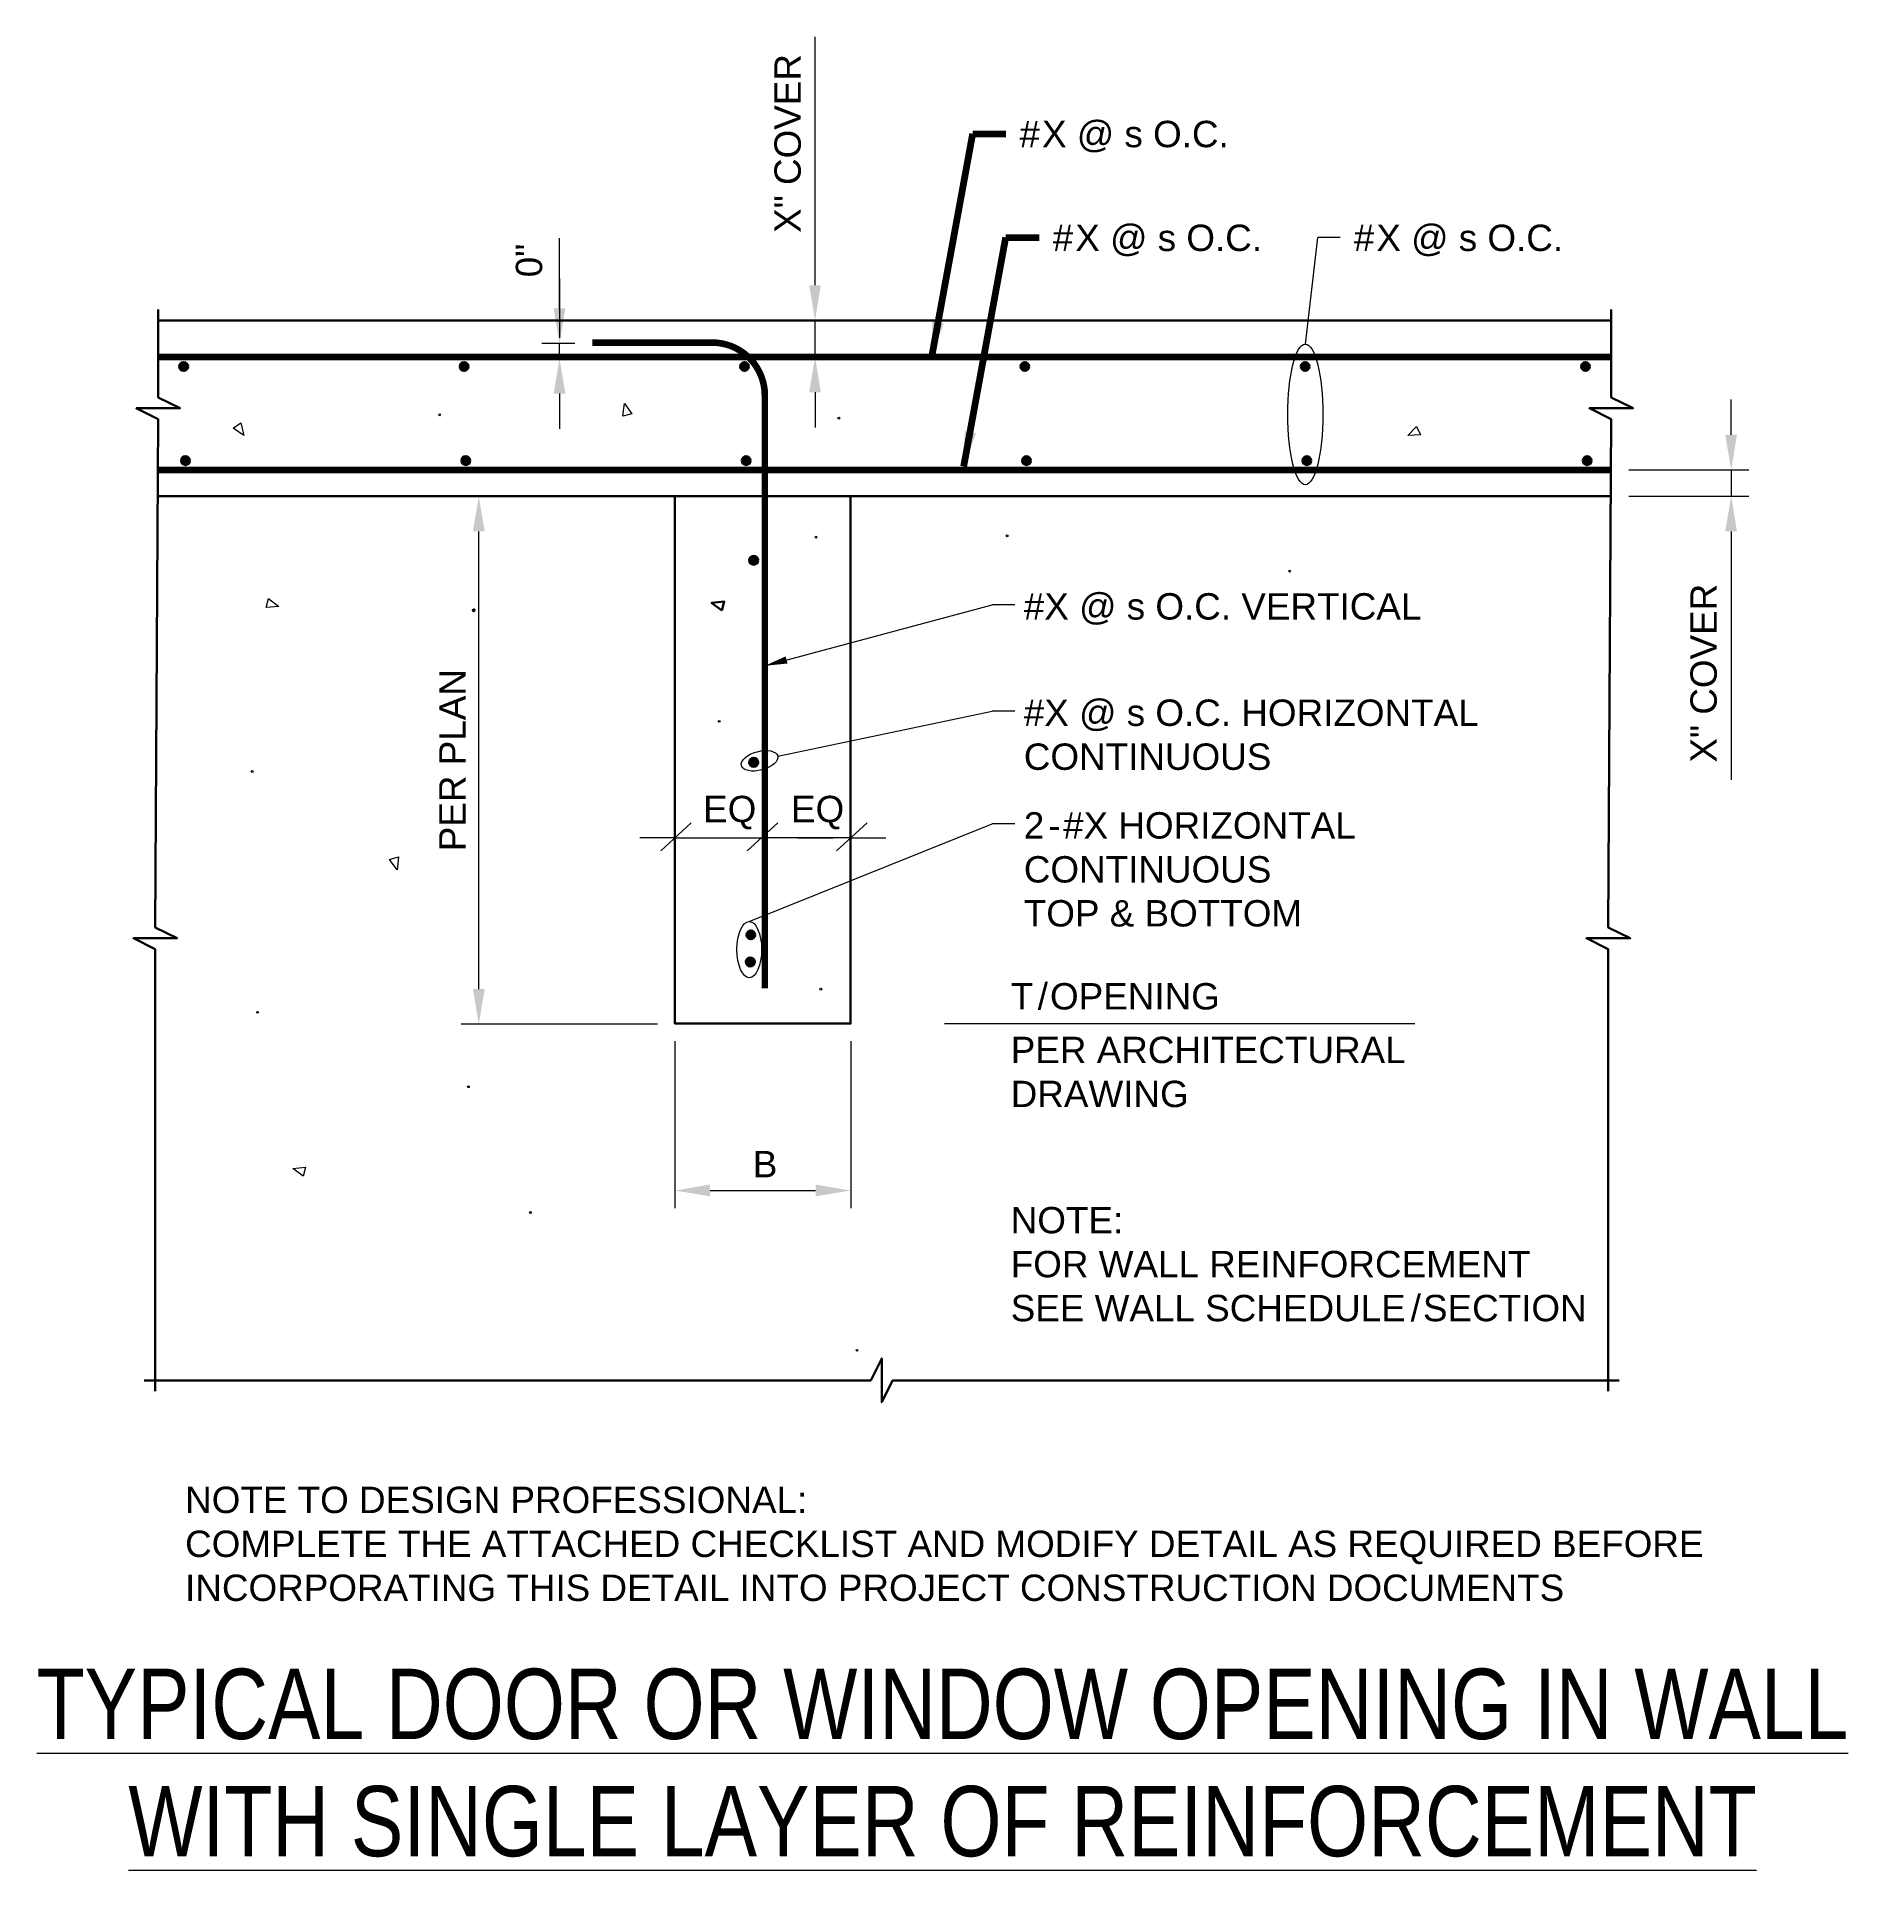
# Model space of a CAD drawing. Header units: inches. Extents: x -891 to -788, y 1242 to 1346.
import ezdxf

# ---------------------------------------------------------------- set-up
doc = ezdxf.new("R2010")
doc.units = ezdxf.units.IN
doc.header["$LTSCALE"] = 5
doc.header["$MEASUREMENT"] = 0
for name, color, linetype, lineweight in [('S-ANNO-DIMS', 1, 'Continuous', 20), ('S-ANNO-TEXT', 7, 'Continuous', 20), ('S-DETL', 3, 'Continuous', 30), ('S-DETL-PATT', 7, 'Continuous', 15)]:
    doc.layers.add(name, color=color, linetype=linetype, lineweight=lineweight)
doc.styles.add('Romans', font='arial.ttf')
doc.dimstyles.new('Arrow 16', dxfattribs={"dimscale": 10, "dimtxt": 0.128, "dimasz": 0.128, "dimexe": 0.05, "dimexo": 0.05, "dimgap": 0.04, "dimtad": 1, "dimzin": 12, "dimdsep": 46, "dimtxsty": 'Standard', "dimcen": 0, "dimclrd": 256, "dimclre": 256, "dimclrt": 256, "dimaunit": 1, "dimadec": 3, "dimazin": 3, "dimtfac": 1, "dimtofl": 0, "dimtmove": 0, "dimatfit": 3, "dimfxl": 0.18, "dimtolj": 1, "dimtzin": 0, "dimlwd": -1, "dimlwe": -1, "dimarcsym": 0})
doc.dimstyles.get("Standard").update_dxf_attribs({"dimtxt": 0.18, "dimasz": 0.18, "dimexe": 0.18, "dimexo": 0.0625, "dimgap": 0.09, "dimtad": 0, "dimtih": 1, "dimtoh": 1, "dimdec": 4, "dimzin": 0, "dimdsep": 46, "dimtxsty": 'Standard', "dimcen": 0.09, "dimadec": 0, "dimazin": 0, "dimtfac": 1, "dimtdec": 4, "dimtofl": 0, "dimtmove": 0, "dimatfit": 3, "dimfxl": 1, "dimtolj": 1, "dimtzin": 0, "dimarcsym": 0})

# ---------------------------------------------------------------- blocks, each defined once
blk = doc.blocks.new('*D0')
at = {"layer": 'Defpoints', "color": 0, "transparency": 16777216}
for p in [(-854.99, 1290.02), (-844.99, 1290.02), (-844.99, 1280.52)]:
    blk.add_point(p, dxfattribs=at)
at = {"layer": 'S-ANNO-DIMS', "transparency": 16777216}
for p, q in [((-854.99, 1289.02), (-854.99, 1279.52)), ((-844.99, 1289.02), (-844.99, 1279.52)), ((-852.99, 1280.52), (-846.99, 1280.52))]:
    blk.add_line(p, q, dxfattribs=at)
for points in [[(-852.99, 1280.86), (-852.99, 1280.19), (-854.99, 1280.52)], [(-846.99, 1280.86), (-846.99, 1280.19), (-844.99, 1280.52)]]:
    blk.add_solid(points, dxfattribs=at)
blk = doc.blocks.new('*D1')
at = {"layer": 'Defpoints', "color": 0, "transparency": 16777216}
for p in [(-861.56, 1327.85), (-859.68, 1328.7), (-859.68, 1327.85)]:
    blk.add_point(p, dxfattribs=at)
at = {"layer": 'S-ANNO-DIMS', "transparency": 16777216}
for p, q in [((-861.56, 1330.7), (-861.56, 1334.7)), ((-860.68, 1328.7), (-862.56, 1328.7)), ((-860.68, 1327.85), (-862.56, 1327.85)), ((-861.56, 1327.85), (-861.56, 1328.7)), ((-861.56, 1325.85), (-861.56, 1323.85))]:
    blk.add_line(p, q, dxfattribs=at)
for points in [[(-861.89, 1330.7), (-861.22, 1330.7), (-861.56, 1328.7)], [(-861.89, 1325.85), (-861.22, 1325.85), (-861.56, 1327.85)]]:
    blk.add_solid(points, dxfattribs=at)
blk = doc.blocks.new('*D2')
at = {"layer": 'Defpoints', "color": 0, "transparency": 16777216}
for p in [(-866.15, 1320.01), (-855.59, 1320.01), (-854.99, 1289.98)]:
    blk.add_point(p, dxfattribs=at)
at = {"layer": 'S-ANNO-DIMS', "transparency": 16777216}
for p, q in [((-856.59, 1320.01), (-867.15, 1320.01)), ((-866.15, 1291.98), (-866.15, 1318.01)), ((-855.99, 1289.98), (-867.15, 1289.98))]:
    blk.add_line(p, q, dxfattribs=at)
for points in [[(-866.48, 1318.01), (-865.81, 1318.01), (-866.15, 1320.01)], [(-866.48, 1291.98), (-865.81, 1291.98), (-866.15, 1289.98)]]:
    blk.add_solid(points, dxfattribs=at)
at = {"layer": 'S-ANNO-DIMS', "transparency": 16777216, "insert": (-867.65, 1305), "char_height": 1.5, "attachment_point": 5, "rotation": 90, "style": 'Romans'}
blk.add_mtext('\\A1;PER PLAN', dxfattribs=at)
blk = doc.blocks.new('*D3')
at = {"layer": 'Defpoints', "color": 0, "transparency": 16777216}
for p in [(-847.35, 1330.01), (-849.99, 1327.93), (-847.02, 1327.93)]:
    blk.add_point(p, dxfattribs=at)
at = {"layer": 'S-ANNO-DIMS', "transparency": 16777216}
for p, q in [((-847.02, 1332.01), (-847.02, 1346.15)), ((-847.02, 1327.93), (-847.02, 1330.01)), ((-846.35, 1330.01), (-846.02, 1330.01)), ((-848.99, 1327.93), (-846.02, 1327.93)), ((-847.02, 1325.93), (-847.02, 1323.93))]:
    blk.add_line(p, q, dxfattribs=at)
for points in [[(-847.35, 1332.01), (-846.69, 1332.01), (-847.02, 1330.01)], [(-847.35, 1325.93), (-846.69, 1325.93), (-847.02, 1327.93)]]:
    blk.add_solid(points, dxfattribs=at)
at = {"layer": 'S-ANNO-DIMS', "transparency": 16777216, "insert": (-848.57, 1340.08), "char_height": 1.5, "attachment_point": 5, "rotation": 90, "style": 'Romans'}
blk.add_mtext('\\A1;X" COVER', dxfattribs=at)
blk = doc.blocks.new('*D4')
at = {"layer": 'Defpoints', "color": 0, "transparency": 16777216}
for p in [(-801.72, 1321.51), (-801.72, 1320.01), (-794.9, 1320.01)]:
    blk.add_point(p, dxfattribs=at)
at = {"layer": 'S-ANNO-DIMS', "transparency": 16777216}
for p, q in [((-794.9, 1323.51), (-794.9, 1325.51)), ((-800.72, 1321.51), (-793.9, 1321.51)), ((-794.9, 1321.51), (-794.9, 1320.01)), ((-800.72, 1320.01), (-793.9, 1320.01)), ((-794.9, 1318.01), (-794.9, 1303.88))]:
    blk.add_line(p, q, dxfattribs=at)
for points in [[(-795.24, 1323.51), (-794.57, 1323.51), (-794.9, 1321.51)], [(-795.24, 1318.01), (-794.57, 1318.01), (-794.9, 1320.01)]]:
    blk.add_solid(points, dxfattribs=at)
at = {"layer": 'S-ANNO-DIMS', "transparency": 16777216, "insert": (-796.46, 1309.95), "char_height": 1.5, "attachment_point": 5, "rotation": 90, "style": 'Romans'}
blk.add_mtext('\\A1;X" COVER', dxfattribs=at)

msp = doc.modelspace()

# ---------------------------------------------------------------- hatches: boundary and pattern name
at = {"layer": 'S-DETL'}
h = msp.add_hatch(color=256, dxfattribs=at)
h.dxf.hatch_style = 1
h.paths.add_polyline_path([(-883.184699, 1327.3923888, 1), (-882.684699, 1327.3923888, 1)])
h = msp.add_hatch(color=256, dxfattribs=at)
h.dxf.hatch_style = 1
h.paths.add_polyline_path([(-867.2349509, 1327.3923888, 1), (-866.7349509, 1327.3923888, 1)])
h = msp.add_hatch(color=256, dxfattribs=at)
h.dxf.hatch_style = 1
h.paths.add_polyline_path([(-851.2852028, 1327.3923888, 1), (-850.7852028, 1327.3923888, 1)])
h = msp.add_hatch(color=256, dxfattribs=at)
h.dxf.hatch_style = 1
h.paths.add_polyline_path([(-835.3354546, 1327.3923888, 1), (-834.8354546, 1327.3923888, 1)])
h = msp.add_hatch(color=256, dxfattribs=at)
h.dxf.hatch_style = 1
h.paths.add_polyline_path([(-819.3857065, 1327.3923888, 1), (-818.8857065, 1327.3923888, 1)])
h = msp.add_hatch(color=256, dxfattribs=at)
h.dxf.hatch_style = 1
h.paths.add_polyline_path([(-803.4359584, 1327.3923888, 1), (-802.9359584, 1327.3923888, 1)])
h = msp.add_hatch(color=256, dxfattribs=at)
h.dxf.hatch_style = 1
h.paths.add_polyline_path([(-883.0889109, 1322.0393129, 1), (-882.5889109, 1322.0393129, 1)])
h = msp.add_hatch(color=256, dxfattribs=at)
h.dxf.hatch_style = 1
h.paths.add_polyline_path([(-867.1391628, 1322.0393129, 1), (-866.6391628, 1322.0393129, 1)])
h = msp.add_hatch(color=256, dxfattribs=at)
h.dxf.hatch_style = 1
h.paths.add_polyline_path([(-851.1894147, 1322.0393129, 1), (-850.6894147, 1322.0393129, 1)])
h = msp.add_hatch(color=256, dxfattribs=at)
h.dxf.hatch_style = 1
h.paths.add_polyline_path([(-835.2396666, 1322.0393129, 1), (-834.7396666, 1322.0393129, 1)])
h = msp.add_hatch(color=256, dxfattribs=at)
h.dxf.hatch_style = 1
h.paths.add_polyline_path([(-819.2899184, 1322.0393129, 1), (-818.7899184, 1322.0393129, 1)])
h = msp.add_hatch(color=256, dxfattribs=at)
h.dxf.hatch_style = 1
h.paths.add_polyline_path([(-803.3401703, 1322.0393129, 1), (-802.8401703, 1322.0393129, 1)])
h = msp.add_hatch(color=256, dxfattribs=at)
h.dxf.hatch_style = 1
h.paths.add_polyline_path([(-850.7598713, 1316.3699547, 1), (-850.2598713, 1316.3699547, 1)])
h = msp.add_hatch(color=256, dxfattribs=at)
h.dxf.hatch_style = 1
h.paths.add_polyline_path([(-850.7633673, 1304.875414, 1), (-850.2633673, 1304.875414, 1)])
h = msp.add_hatch(color=256, dxfattribs=at)
h.dxf.hatch_style = 1
h.paths.add_polyline_path([(-850.9244394, 1295.0615199, 1), (-850.4244394, 1295.0615199, 1)])
h = msp.add_hatch(color=256, dxfattribs=at)
h.dxf.hatch_style = 1
h.paths.add_polyline_path([(-850.9503752, 1293.5196661, 1), (-850.4503752, 1293.5196661, 1)])

# ---------------------------------------------------------------- linework, layer by layer
at = {"layer": 'S-ANNO-DIMS'}
for p, q in [((-861.5577658, 1332.3957312), (-861.5577658, 1329.0141613)), ((-855.7966253, 1299.848949), (-854.0580603, 1301.4265895)), ((-854.9930013, 1301.3781882), (-854.9930013, 1301.5781882)), ((-850.8709514, 1299.848949), (-849.1323864, 1301.4265895)), ((-849.9937647, 1292.8168333), (-849.9937647, 1300.9796526)), ((-849.9937647, 1292.8168333), (-849.9937647, 1300.9796526)), ((-845.7973887, 1299.848949), (-844.0588237, 1301.4265895)), ((-844.9937647, 1301.3781882), (-844.9937647, 1301.5781882)), ((-854.9930013, 1300.5781882), (-856.9930013, 1300.5781882)), ((-854.9930013, 1300.5781882), (-849.9937647, 1300.5781882)), ((-844.9937647, 1300.5781882), (-849.9937647, 1300.5781882)), ((-847.9937647, 1300.5781882), (-845.9937647, 1300.5781882)), ((-844.9937647, 1300.5781882), (-842.9937647, 1300.5781882)), ((-839.6633772, 1290.0168333), (-812.9021455, 1290.0168333))]:
    msp.add_line(p, q, dxfattribs=at)
at = {"layer": 'S-ANNO-TEXT'}
for p, q in [((-819.1253064, 1328.666542), (-818.4201989, 1334.727363)), ((-817.1401989, 1334.727363), (-818.4201989, 1334.727363)), ((-835.655147, 1313.8368325), (-836.935147, 1313.8368325)), ((-849.1352847, 1305.2272012), (-836.935147, 1307.7884015)), ((-835.655147, 1307.7884015), (-836.935147, 1307.7884015)), ((-850.7601665, 1295.8268333), (-836.935147, 1301.3787835)), ((-835.655147, 1301.3787835), (-836.935147, 1301.3787835))]:
    msp.add_line(p, q, dxfattribs=at)
for centre, major_axis, ratio in [((-819.1253064, 1324.6662268), (0, 4.0003153), 0.25), ((-850.1733721, 1304.9656986), (-1.0347927, -0.2753564), 0.5), ((-850.7601665, 1294.2268333), (0, -1.6), 0.4375)]:
    msp.add_ellipse(centre, major_axis=major_axis, ratio=ratio, dxfattribs=at)
at = {"layer": 'S-DETL'}
msp.add_line((-854.9930013, 1320.0149247), (-844.9930013, 1320.0149247), dxfattribs=at)
for points in [[(-884.388838, 1330.6363462), (-884.388838, 1325.6367279), (-883.1444682, 1325.014543), (-885.6332078, 1325.014543), (-884.388838, 1324.3923581), (-884.5548044, 1295.4908477), (-883.3104346, 1294.8686628), (-885.7991742, 1294.8686628), (-884.5548044, 1294.2464779), (-884.5585682, 1269.0999422)], [(-884.388838, 1330.0141613), (-801.7248534, 1330.0141613)], [(-801.7248534, 1330.6363462), (-801.7248534, 1325.6367279), (-800.4804836, 1325.014543), (-802.9692232, 1325.014543), (-801.7248534, 1324.3923581), (-801.8908198, 1295.4908477), (-800.64645, 1294.8686628), (-803.1351896, 1294.8686628), (-801.8908198, 1294.2464779), (-801.8945836, 1269.0999422)], [(-884.388838, 1320.0149247), (-854.9930013, 1320.0149247)], [(-844.9930013, 1320.0149247), (-844.9930013, 1290.0168333), (-854.9930013, 1290.0168333), (-854.9930013, 1320.0149247)], [(-844.9930013, 1320.0149247), (-801.7248534, 1320.0149247)], [(-885.1807531, 1269.7221271), (-843.8486677, 1269.7221271), (-843.2264828, 1270.9664969), (-843.2264828, 1268.4777573), (-842.6042979, 1269.7221271), (-801.2723987, 1269.7221271)]]:
    msp.add_lwpolyline(points, dxfattribs=at)
at = {"layer": 'S-DETL', "const_width": 0.375}
msp.add_lwpolyline([(-859.6805013, 1328.7543281), (-852.8757104, 1328.7543281, -0.4142135624), (-849.8757104, 1325.7543281), (-849.8757104, 1292.0168333)], format="xyb", dxfattribs=at)
for points in [[(-884.388838, 1327.9278579), (-801.7248534, 1327.9278579)], [(-884.388838, 1321.511643), (-801.7248534, 1321.511643)]]:
    msp.add_lwpolyline(points, dxfattribs=at)
at = {"layer": 'S-DETL'}
msp.add_lwpolyline([(-866.3847166, 1313.5248429, -1), (-866.4883966, 1313.5248429, -1)], format="xyb", close=True, dxfattribs=at)
msp.add_lwpolyline([(-852.3174832, 1313.5105022), (-852.9037272, 1313.9506059), (-852.1802629, 1314.0226152)], close=True, dxfattribs=at)
for centre in [(-882.934699, 1327.3923888), (-866.9849509, 1327.3923888), (-851.0352028, 1327.3923888), (-835.0854546, 1327.3923888), (-819.1357065, 1327.3923888), (-803.1859584, 1327.3923888), (-882.8389109, 1322.0393129), (-866.8891628, 1322.0393129), (-850.9394147, 1322.0393129), (-834.9896666, 1322.0393129), (-819.0399184, 1322.0393129), (-803.0901703, 1322.0393129), (-850.5098713, 1316.3699547), (-850.5133673, 1304.875414), (-850.6744394, 1295.0615199), (-850.7003752, 1293.5196661)]:
    msp.add_circle(centre, 0.25, dxfattribs=at)
at = {"layer": 'S-DETL-PATT', "flags": 128}
for points in [[(-868.3217378, 1324.6456354, -1), (-868.4254178, 1324.6456354, -1)], [(-845.6110345, 1324.4548849, -1), (-845.7147145, 1324.4548849, -1)], [(-846.9128389, 1317.6845851, -1), (-847.0165189, 1317.6845851, -1)], [(-836.0437493, 1317.7562637, -1), (-836.1474293, 1317.7562637, -1)], [(-819.9653635, 1315.7510434, -1), (-820.0690435, 1315.7510434, -1)], [(-852.4250701, 1307.2099859, -1), (-852.5287501, 1307.2099859, -1)], [(-878.9847863, 1304.35676, -1), (-879.0884663, 1304.35676, -1)], [(-846.6406325, 1291.97421, -1), (-846.7443125, 1291.97421, -1)], [(-878.6823816, 1290.65502, -1), (-878.7860616, 1290.65502, -1)], [(-866.6871139, 1286.4235948, -1), (-866.7907939, 1286.4235948, -1)], [(-863.1590961, 1279.2704798, -1), (-863.2627761, 1279.2704798, -1)], [(-844.5799279, 1271.4327941, -1), (-844.6836079, 1271.4327941, -1)]]:
    msp.add_lwpolyline(points, format="xyb", close=True, dxfattribs=at)
for points in [[(-857.9520079, 1324.5596339), (-857.8639889, 1325.287388), (-857.4398949, 1324.6968542)], [(-879.6872181, 1324.1839978), (-879.5210223, 1323.4700284), (-880.1215148, 1323.8798999)], [(-812.5700217, 1323.5064177), (-813.3020039, 1323.4667263), (-812.7940848, 1323.9869225)], [(-878.1069771, 1314.1872646), (-877.5207331, 1313.7471609), (-878.2441974, 1313.6751516)], [(-870.709095, 1299.4963229), (-870.797114, 1298.7685689), (-871.221208, 1299.3591026)], [(-876.1358456, 1281.3282585), (-876.7220896, 1281.7683622), (-875.9986253, 1281.8403714)]]:
    msp.add_lwpolyline(points, close=True, dxfattribs=at)

# ---------------------------------------------------------------- texts
at = {"layer": 'S-ANNO-DIMS', "insert": (-864.0434108, 1332.4667711), "char_height": 1.49999999, "width": 38.628504213, "attachment_point": 1, "rotation": 90, "style": 'Romans'}
msp.add_mtext('0"', dxfattribs=at)
at = {"layer": 'S-ANNO-TEXT', "attachment_point": 1, "style": 'Romans'}
for s, insert, char_height, width in [('{\\T1.1;#}X @ s O.C.', (-835.3886705, 1341.3675814), 1.499999989, 38.628504213), ('{\\T1.1;#}X @ s O.C.', (-833.4970403, 1335.4617152), 1.499999989, 38.628504213), ('{\\T1.1;#}X @ s O.C.', (-816.3696001, 1335.4617152), 1.499999989, 38.628504213), ('#X @ s O.C. VERTICAL ', (-835.143147, 1314.4986606), 1.499999989, 38.628504213), ('#X @ s O.C. HORIZONTAL \\PCONTINUOUS', (-835.143147, 1308.4502296), 1.499999989, 52.500815403), ('EQ', (-853.3859478, 1302.9714351), 1.49999999, 38.628504213), ('EQ', (-848.3863295, 1302.9714351), 1.49999999, 38.628504213), ('{\\T1.2;2-}#X HORIZONTAL \\PCONTINUOUS\\PTOP & BOTTOM', (-835.143147, 1302.0406116), 1.499999989, 38.628504213), ('{\\T1.2;T/}OPENING ', (-835.8871385, 1292.3190161), 1.499999989, 38.628504213), ('B', (-850.5593382, 1282.7723285), 1.5, 38.628504213), ('NOTE: \\PFOR WALL REINFORCEMENT \\PSEE WALL SCHEDUL{\\T1.2;E/}SECTION', (-835.8871385, 1279.5852167), 1.499999989, 38.798234423), ('NOTE TO DESIGN PROFESSIONAL: \\PCOMPLETE THE ATTACHED CHECKLIST AND MODIFY DETAIL AS REQUIRED BEFORE \\PINCORPORATING THIS DETAIL INTO PROJECT CONSTRUCTION DOCUMENTS', (-882.8562296, 1263.6750629), 1.499999989, 159.842980143)]:
    msp.add_mtext(s, dxfattribs=dict(at, insert=insert, char_height=char_height, width=width))
at = {"layer": 'S-ANNO-TEXT', "style": 'Romans'}
for s, insert, char_height, attachment_point in [('PER ARCHITECTURAL\\PDRAWING', (-835.8871385, 1289.2668333), 1.499999989, 1), ('{\\W0.8;\\LTYPICAL DOOR OR WINDOW OPENING IN WALL\\PWITH SINGLE LAYER OF REINFORCEMENT}', (-839.7680649, 1253.3196741), 4, 2)]:
    msp.add_mtext(s, dxfattribs=dict(at, insert=insert, char_height=char_height, attachment_point=attachment_point))

# ---------------------------------------------------------------- dimensions: what is measured, and where the dimension line sits
at = {"layer": 'S-ANNO-DIMS'}
for base, p1, p2, angle, text, picture, middle in [((-847.0216153, 1327.9278579), (-847.3549486, 1330.0141613), (-849.9930013, 1327.9278579), 270, 'X" COVER', '*D3', (-847.0216153, 1340.0840794)), ((-861.5577658, 1327.8516613), (-859.6805013, 1328.7016613), (-859.6805013, 1327.8516613), 90, ' ', '*D1', (-861.5577658, 1333.7016613)), ((-794.9029219, 1320.0149247), (-801.7248534, 1321.511643), (-801.7248534, 1320.0149247), 270, 'X" COVER', '*D4', (-794.9029219, 1309.9450067)), ((-866.1479076, 1320.0149247), (-854.9930013, 1289.9797033), (-855.5930013, 1320.0149247), 90, 'PER PLAN', '*D2', (-866.1479076, 1304.997314))]:
    dim = msp.add_linear_dim(base=base, p1=p1, p2=p2, angle=angle, text=text, dimstyle='Standard', override={"dimscale": 16, "dimtxt": 0.09375, "dimasz": 0.125, "dimexe": 0.0625, "dimgap": 0.0625, "dimtih": 0, "dimtoh": 0, "dimdec": 5, "dimlfac": 1, "dimrnd": 0.03125, "dimzin": 7, "dimlunit": 4, "dimtxsty": 'Romans', "dimcen": 0.125, "dimclrd": 256, "dimclre": 256, "dimclrt": 256, "dimadec": 4, "dimtdec": 5, "dimtofl": 1, "dimtvp": 1, "dimfrac": 2, "dimtzin": 3, "dimlwd": 65535, "dimlwe": 65535}, dxfattribs=at)
    dim.commit()
    dim.dimension.update_dxf_attribs({"geometry": picture, "text_midpoint": middle, "dimtype": 128})
dim = msp.add_linear_dim(base=(-844.9930013, 1280.5223285), p1=(-854.9930013, 1290.0168333), p2=(-844.9930013, 1290.0168333), text=' ', dimstyle='Standard', override={"dimscale": 16, "dimtxt": 0.09375, "dimasz": 0.125, "dimexe": 0.0625, "dimgap": 0.0625, "dimtih": 0, "dimtoh": 0, "dimdec": 5, "dimlfac": 1, "dimrnd": 0.03125, "dimzin": 7, "dimlunit": 4, "dimtxsty": 'Romans', "dimcen": 0.125, "dimclrd": 256, "dimclre": 256, "dimclrt": 256, "dimadec": 4, "dimtdec": 5, "dimtofl": 1, "dimtvp": 1, "dimfrac": 2, "dimtzin": 3, "dimlwd": 65535, "dimlwe": 65535}, dxfattribs=at)
dim.commit()
dim.dimension.update_dxf_attribs({"geometry": '*D0', "text_midpoint": (-849.9930013, 1280.5223285)})

# ---------------------------------------------------------------- leaders
at = {"layer": 'S-ANNO-TEXT'}
for points, dimstyle, override in [([(-840.3801992, 1327.9278579), (-838.0508996, 1340.6332293), (-836.1592693, 1340.6332293)], 'Standard', {"dimscale": 16, "dimtxt": 0.09375, "dimasz": 0.125, "dimexe": 0.0625, "dimgap": 0.0625, "dimtad": 0, "dimtih": 0, "dimtoh": 0, "dimdec": 5, "dimlfac": 16, "dimrnd": 0.03125, "dimzin": 7, "dimlunit": 4, "dimtxsty": 'Romans', "dimcen": 0.125, "dimclrd": 256, "dimclre": 256, "dimclrt": 256, "dimadec": 4, "dimtdec": 5, "dimtofl": 1, "dimtvp": 1, "dimfrac": 2, "dimtzin": 3, "dimlwd": 65535, "dimlwe": 65535}), ([(-838.5477574, 1321.699143), (-836.1592693, 1334.727363), (-834.267639, 1334.727363)], 'Standard', {"dimscale": 16, "dimtxt": 0.09375, "dimasz": 0.125, "dimexe": 0.0625, "dimgap": 0.0625, "dimtad": 0, "dimtih": 0, "dimtoh": 0, "dimdec": 5, "dimlfac": 16, "dimrnd": 0.03125, "dimzin": 7, "dimlunit": 4, "dimtxsty": 'Romans', "dimcen": 0.125, "dimclrd": 256, "dimclre": 256, "dimclrt": 256, "dimadec": 4, "dimtdec": 5, "dimtofl": 1, "dimtvp": 1, "dimfrac": 2, "dimtzin": 3, "dimlwd": 65535, "dimlwe": 65535}), ([(-849.8757104, 1310.369419), (-836.935147, 1313.8368325)], 'Arrow 16', {"dimgap": 0.05, "dimtad": 0})]:
    msp.add_leader(points, dimstyle=dimstyle, override=override, dxfattribs=at)

doc.saveas('drawing.dxf')
